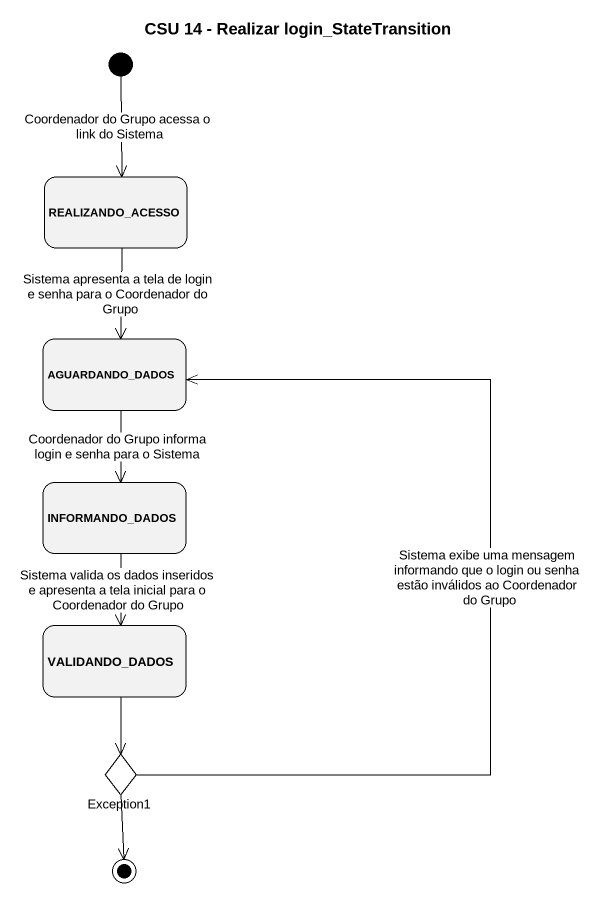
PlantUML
@startuml
title CSU 14 - Realizar login_StateTransition
hide empty description
state REALIZANDO_ACESSO
state AGUARDANDO_DADOS
state INFORMANDO_DADOS
state VALIDANDO_DADOS
state Exception1 <<choice>>
[*] --> REALIZANDO_ACESSO : Coordenador do Grupo acessa o link do Sistema
REALIZANDO_ACESSO --> AGUARDANDO_DADOS : Sistema apresenta a tela de login e senha para o Coordenador do Grupo
AGUARDANDO_DADOS --> INFORMANDO_DADOS : Coordenador do Grupo informa login e senha para o Sistema
INFORMANDO_DADOS --> VALIDANDO_DADOS : Sistema valida os dados inseridos e apresenta a tela inicial para o Coordenador do Grupo
VALIDANDO_DADOS --> Exception1
Exception1 -up-> AGUARDANDO_DADOS : Sistema exibe uma mensagem informando que o login ou senha estão inválidos ao Coordenador do Grupo
Exception1 --> [*]
@enduml
